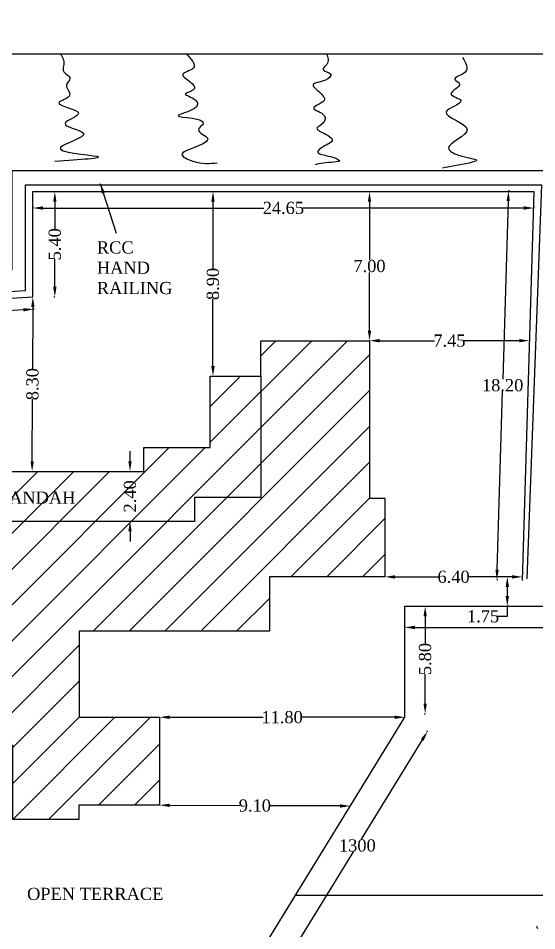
# Model space of a CAD drawing. Header units: millimetres. Extents: x 311 to 10243, y 345 to 10918.
# Drawn here: x 4246 to 6803, y 2609 to 7106 of the extents above; entities that cross this region are included whole.
import ezdxf

# ---------------------------------------------------------------- set-up
doc = ezdxf.new("R2010")
doc.units = ezdxf.units.MM
doc.header["$MEASUREMENT"] = 0
for name, color, linetype in [('DIM', 5, 'Continuous'), ('DWG.LINE', 10, 'Continuous'), ('HATCH', 2, 'Continuous'), ('TEXT', 7, 'Continuous')]:
    doc.layers.add(name, color=color, linetype=linetype)
doc.styles.get("Standard").update_dxf_attribs({"font": 'times.ttf', "height": 60})
doc.dimstyles.get("Standard").update_dxf_attribs({"dimtxt": 60, "dimasz": 50, "dimexe": 0.18, "dimexo": 0.0625, "dimgap": 0.09, "dimtad": 0, "dimtih": 1, "dimtoh": 1, "dimdec": 0, "dimzin": 0, "dimdsep": 46, "dimtxsty": 'Standard', "dimcen": 300, "dimclrd": 5, "dimclre": 5, "dimclrt": 4, "dimadec": 0, "dimazin": 0, "dimtfac": 1, "dimtdec": 0, "dimtofl": 0, "dimtmove": 0, "dimatfit": 3, "dimfxl": 0, "dimtolj": 1, "dimtzin": 0, "dimarcsym": 0})

# ---------------------------------------------------------------- blocks, each defined once
blk = doc.blocks.new('*D3')
at = {"layer": 'Defpoints', "color": 0, "ltscale": 0.2}
for p in [(6152.1, 3661.4), (6264.6, 3592.3), (5460.2, 2535.4)]:
    blk.add_point(p, dxfattribs=at)
at = {"layer": 'DIM', "color": 5, "lineweight": -2, "ltscale": 0.2}
for p, q in [((6260.3, 3594.9), (6264.7, 3592.2)), ((6238.4, 3549.7), (5937.4, 3059.9)), ((5598.8, 2508.9), (5899.8, 2998.7)), ((5568.4, 2468.9), (5572.8, 2466.2))]:
    blk.add_line(p, q, dxfattribs=at)
at = {"layer": 'DIM', "color": 5, "ltscale": 0.2}
for points in [[(6231.3, 3554.1), (6245.5, 3545.3), (6264.6, 3592.3)], [(5591.7, 2513.3), (5605.9, 2504.6), (5572.7, 2466.3)]]:
    blk.add_solid(points, dxfattribs=at)
at = {"layer": 'DIM', "color": 4, "ltscale": 0.2, "insert": (5918.6, 3029.3), "char_height": 60, "attachment_point": 5}
blk.add_mtext('\\A1;1300', dxfattribs=at)
blk = doc.blocks.new('*D4')
at = {"layer": 'Defpoints', "color": 0, "ltscale": 0.2}
for p in [(6162.7, 4208.4), (6253, 4208.4), (6162.7, 3678.8)]:
    blk.add_point(p, dxfattribs=at)
at = {"layer": 'DIM', "color": 5, "lineweight": -2, "ltscale": 0.2}
for p, q in [((6248, 4208.4), (6253.2, 4208.4)), ((6253, 4158.4), (6253, 4022.1)), ((6253, 3728.8), (6253, 3874.2)), ((6248, 3678.8), (6253.2, 3678.8))]:
    blk.add_line(p, q, dxfattribs=at)
at = {"layer": 'DIM', "color": 5, "ltscale": 0.2}
for points in [[(6244.7, 4158.4), (6261.3, 4158.4), (6253, 4208.4)], [(6244.7, 3728.8), (6261.3, 3728.8), (6253, 3678.8)]]:
    blk.add_solid(points, dxfattribs=at)
at = {"layer": 'DIM', "color": 4, "ltscale": 0.2, "insert": (6253, 3948.1), "char_height": 60, "attachment_point": 5, "rotation": 90}
blk.add_mtext('\\A1;5.80', dxfattribs=at)
blk = doc.blocks.new('*D5')
at = {"layer": 'Defpoints', "color": 0, "ltscale": 0.2}
for p in [(6152.1, 4208.4), (7814.2, 4208.4), (7814.2, 4103.9)]:
    blk.add_point(p, dxfattribs=at)
at = {"layer": 'DIM', "color": 5, "lineweight": -2, "ltscale": 0.2}
for p, q in [((6152.1, 4108.9), (6152.1, 4103.7)), ((6202.1, 4103.9), (6891.5, 4103.9)), ((7764.2, 4103.9), (7074.8, 4103.9)), ((7814.2, 4108.9), (7814.2, 4103.7))]:
    blk.add_line(p, q, dxfattribs=at)
at = {"layer": 'DIM', "color": 5, "ltscale": 0.2}
for points in [[(6202.1, 4112.2), (6202.1, 4095.5), (6152.1, 4103.9)], [(7764.2, 4112.2), (7764.2, 4095.5), (7814.2, 4103.9)]]:
    blk.add_solid(points, dxfattribs=at)
at = {"layer": 'DIM', "color": 4, "ltscale": 0.2, "insert": (6983.1, 4103.9), "char_height": 60, "attachment_point": 5}
blk.add_mtext('\\A1;16.25', dxfattribs=at)
blk = doc.blocks.new('*D6')
at = {"layer": 'Defpoints', "color": 0, "ltscale": 0.2}
for p in [(6664.1, 6255.5), (6789.2, 6251.8), (6731.4, 4334.8)]:
    blk.add_point(p, dxfattribs=at)
at = {"layer": 'DIM', "color": 5, "lineweight": -2, "ltscale": 0.2}
for p, q in [((6669.1, 6255.4), (6663.9, 6255.5)), ((6662.6, 6205.6), (6636.2, 5327.8)), ((6607.9, 4388.6), (6634.3, 5266.4)), ((6611.4, 4338.4), (6606.2, 4338.6))]:
    blk.add_line(p, q, dxfattribs=at)
at = {"layer": 'DIM', "color": 5, "ltscale": 0.2}
for points in [[(6654.3, 6205.8), (6670.9, 6205.3), (6664.1, 6255.5)], [(6599.6, 4388.8), (6616.2, 4388.3), (6606.4, 4338.6)]]:
    blk.add_solid(points, dxfattribs=at)
at = {"layer": 'DIM', "color": 4, "ltscale": 0.2, "insert": (6635.2, 5297.1), "char_height": 60, "attachment_point": 5, "rotation": 0.01}
blk.add_mtext('\\A1;18.20', dxfattribs=at)
blk = doc.blocks.new('*D7')
at = {"layer": 'Defpoints', "color": 0, "ltscale": 0.2}
for p in [(4318.2, 6251.8), (6789.2, 6251.8), (6789.2, 6171)]:
    blk.add_point(p, dxfattribs=at)
at = {"layer": 'DIM', "color": 5, "lineweight": -2, "ltscale": 0.2}
for p, q in [((4318.2, 6176), (4318.2, 6170.8)), ((4368.2, 6171), (5457.8, 6171)), ((6739.2, 6171), (5649.6, 6171)), ((6789.2, 6176), (6789.2, 6170.8))]:
    blk.add_line(p, q, dxfattribs=at)
at = {"layer": 'DIM', "color": 5, "ltscale": 0.2}
for points in [[(4368.2, 6179.4), (4368.2, 6162.7), (4318.2, 6171)], [(6739.2, 6179.4), (6739.2, 6162.7), (6789.2, 6171)]]:
    blk.add_solid(points, dxfattribs=at)
at = {"layer": 'DIM', "color": 4, "ltscale": 0.2, "insert": (5553.7, 6171), "char_height": 60, "attachment_point": 5}
blk.add_mtext('\\A1;24.65', dxfattribs=at)
blk = doc.blocks.new('*D8')
at = {"layer": 'Defpoints', "color": 0, "ltscale": 0.2}
for p in [(5978.5, 5517.2), (6767.1, 5517.2), (6767.1, 5517.2)]:
    blk.add_point(p, dxfattribs=at)
at = {"layer": 'DIM', "color": 5, "lineweight": -2, "ltscale": 0.2}
for p, q in [((5978.5, 5517.2), (5978.5, 5517.4)), ((6028.5, 5517.2), (6299.8, 5517.2)), ((6717.1, 5517.2), (6445.8, 5517.2)), ((6767.1, 5517.2), (6767.1, 5517.4))]:
    blk.add_line(p, q, dxfattribs=at)
at = {"layer": 'DIM', "color": 5, "ltscale": 0.2}
for points in [[(6028.5, 5525.5), (6028.5, 5508.9), (5978.5, 5517.2)], [(6717.1, 5525.5), (6717.1, 5508.9), (6767.1, 5517.2)]]:
    blk.add_solid(points, dxfattribs=at)
at = {"layer": 'DIM', "color": 4, "ltscale": 0.2, "insert": (6372.8, 5517.2), "char_height": 60, "attachment_point": 5}
blk.add_mtext('\\A1;7.45', dxfattribs=at)
blk = doc.blocks.new('*D9')
at = {"layer": 'Defpoints', "color": 0, "ltscale": 0.2}
for p in [(5978.5, 6251.8), (5978.5, 6251.8), (5978.5, 5517.2)]:
    blk.add_point(p, dxfattribs=at)
at = {"layer": 'DIM', "color": 5, "lineweight": -2, "ltscale": 0.2}
for p, q in [((5978.5, 6251.8), (5978.4, 6251.8)), ((5978.5, 6201.8), (5978.5, 5915.2)), ((5978.5, 5567.2), (5978.5, 5853.8)), ((5978.5, 5517.2), (5978.4, 5517.2))]:
    blk.add_line(p, q, dxfattribs=at)
at = {"layer": 'DIM', "color": 5, "ltscale": 0.2}
for points in [[(5970.2, 6201.8), (5986.9, 6201.8), (5978.5, 6251.8)], [(5970.2, 5567.2), (5986.9, 5567.2), (5978.5, 5517.2)]]:
    blk.add_solid(points, dxfattribs=at)
at = {"layer": 'DIM', "color": 4, "ltscale": 0.2, "insert": (5978.5, 5884.5), "char_height": 60, "attachment_point": 5, "rotation": 0.01}
blk.add_mtext('\\A1;7.00', dxfattribs=at)
blk = doc.blocks.new('*D10')
at = {"layer": 'Defpoints', "color": 0, "ltscale": 0.2}
for p in [(5193.3, 6251.8), (5206.5, 6251.8), (5193.3, 5341.8)]:
    blk.add_point(p, dxfattribs=at)
at = {"layer": 'DIM', "color": 5, "lineweight": -2, "ltscale": 0.2}
for p, q in [((5201.5, 6251.8), (5206.7, 6251.8)), ((5206.5, 6201.8), (5206.5, 5870.1)), ((5206.5, 5391.8), (5206.5, 5723.4)), ((5201.5, 5341.8), (5206.7, 5341.8))]:
    blk.add_line(p, q, dxfattribs=at)
at = {"layer": 'DIM', "color": 5, "ltscale": 0.2}
for points in [[(5198.2, 6201.8), (5214.9, 6201.8), (5206.5, 6251.8)], [(5198.2, 5391.8), (5214.9, 5391.8), (5206.5, 5341.8)]]:
    blk.add_solid(points, dxfattribs=at)
at = {"layer": 'DIM', "color": 4, "ltscale": 0.2, "insert": (5206.5, 5796.8), "char_height": 60, "attachment_point": 5, "rotation": 90}
blk.add_mtext('\\A1;8.90', dxfattribs=at)
blk = doc.blocks.new('*D11')
at = {"layer": 'Defpoints', "color": 0, "ltscale": 0.2}
for p in [(4797.3, 4873.1), (4797.3, 4873.1), (4797.3, 4626.9)]:
    blk.add_point(p, dxfattribs=at)
at = {"layer": 'DIM', "color": 5, "lineweight": -2, "ltscale": 0.2}
for p, q in [((4797.3, 4923.1), (4797.3, 4973.1)), ((4797.3, 4873.1), (4797.1, 4873.1)), ((4797.3, 4626.9), (4797.1, 4626.9)), ((4797.3, 4576.9), (4797.3, 4526.9))]:
    blk.add_line(p, q, dxfattribs=at)
at = {"layer": 'DIM', "color": 5, "ltscale": 0.2}
for points in [[(4788.9, 4923.1), (4805.6, 4923.1), (4797.3, 4873.1)], [(4788.9, 4576.9), (4805.6, 4576.9), (4797.3, 4626.9)]]:
    blk.add_solid(points, dxfattribs=at)
at = {"layer": 'DIM', "color": 4, "ltscale": 0.2, "insert": (4797.3, 4750), "char_height": 60, "attachment_point": 5, "rotation": 90}
blk.add_mtext('\\A1;2.40', dxfattribs=at)
blk = doc.blocks.new('*D12')
at = {"layer": 'Defpoints', "color": 0, "ltscale": 0.2}
for p in [(4318.2, 6251.8), (4426.6, 6251.8), (4318.2, 5732.6)]:
    blk.add_point(p, dxfattribs=at)
at = {"layer": 'DIM', "color": 5, "lineweight": -2, "ltscale": 0.2}
for p, q in [((4421.6, 6251.8), (4426.8, 6251.8)), ((4426.6, 6201.8), (4426.6, 6066.1)), ((4426.6, 5782.6), (4426.6, 5918.3)), ((4421.6, 5732.6), (4426.8, 5732.6))]:
    blk.add_line(p, q, dxfattribs=at)
at = {"layer": 'DIM', "color": 5, "ltscale": 0.2}
for points in [[(4418.3, 6201.8), (4434.9, 6201.8), (4426.6, 6251.8)], [(4418.3, 5782.6), (4434.9, 5782.6), (4426.6, 5732.6)]]:
    blk.add_solid(points, dxfattribs=at)
at = {"layer": 'DIM', "color": 4, "ltscale": 0.2, "insert": (4426.6, 5992.2), "char_height": 60, "attachment_point": 5, "rotation": 90}
blk.add_mtext('\\A1;5.40', dxfattribs=at)
blk = doc.blocks.new('*D13')
at = {"layer": 'Defpoints', "color": 0, "ltscale": 0.2}
for p in [(4318.2, 5732.6), (4318.2, 5732.6), (4314.5, 4873.1)]:
    blk.add_point(p, dxfattribs=at)
at = {"layer": 'DIM', "color": 5, "lineweight": -2, "ltscale": 0.2}
for p, q in [((4318.2, 5732.6), (4318, 5732.6)), ((4318, 5682.6), (4316.7, 5376.2)), ((4314.8, 4923.1), (4316.1, 5229.5)), ((4314.5, 4873.1), (4314.4, 4873.1))]:
    blk.add_line(p, q, dxfattribs=at)
at = {"layer": 'DIM', "color": 5, "ltscale": 0.2}
for points in [[(4309.7, 5682.7), (4326.3, 5682.6), (4318.2, 5732.6)], [(4306.4, 4923.1), (4323.1, 4923), (4314.5, 4873.1)]]:
    blk.add_solid(points, dxfattribs=at)
at = {"layer": 'DIM', "color": 4, "ltscale": 0.2, "insert": (4316.4, 5302.9), "char_height": 60, "attachment_point": 5, "rotation": 90}
blk.add_mtext('\\A1;8.30', dxfattribs=at)
blk = doc.blocks.new('*D15')
at = {"layer": 'Defpoints', "color": 0, "ltscale": 0.2}
for p in [(4318, 5732.6), (3263.4, 5668.9), (4321.7, 5672.2)]:
    blk.add_point(p, dxfattribs=at)
at = {"layer": 'DIM', "color": 5, "lineweight": -2, "ltscale": 0.2}
for p, q in [((4271.8, 5669.2), (3887.3, 5646)), ((4321.4, 5677.2), (4321.7, 5672)), ((3317, 5611.5), (3701.4, 5634.7)), ((3266.7, 5613.4), (3267.1, 5608.3))]:
    blk.add_line(p, q, dxfattribs=at)
at = {"layer": 'DIM', "color": 5, "ltscale": 0.2}
for points in [[(4271.3, 5677.5), (4272.3, 5660.9), (4321.7, 5672.2)], [(3316.5, 5619.8), (3317.5, 5603.1), (3267, 5608.5)]]:
    blk.add_solid(points, dxfattribs=at)
at = {"layer": 'DIM', "color": 4, "ltscale": 0.2, "insert": (3794.4, 5640.3), "char_height": 60, "attachment_point": 5}
blk.add_mtext('\\A1;10.30', dxfattribs=at)
blk = doc.blocks.new('*D37')
at = {"layer": 'Defpoints', "color": 0, "ltscale": 0.2}
for p in [(6054.4, 4353.1), (6732, 4353.1), (6732, 4353.1)]:
    blk.add_point(p, dxfattribs=at)
at = {"layer": 'DIM', "color": 5, "lineweight": -2, "ltscale": 0.2}
for p, q in [((6054.4, 4353.1), (6054.4, 4353.2)), ((6104.4, 4353.1), (6319.1, 4353.1)), ((6682, 4353.1), (6467.3, 4353.1)), ((6732, 4353.1), (6732, 4352.9))]:
    blk.add_line(p, q, dxfattribs=at)
at = {"layer": 'DIM', "color": 5, "ltscale": 0.2}
for points in [[(6104.4, 4361.4), (6104.4, 4344.7), (6054.4, 4353.1)], [(6682, 4361.4), (6682, 4344.7), (6732, 4353.1)]]:
    blk.add_solid(points, dxfattribs=at)
at = {"layer": 'DIM', "color": 4, "ltscale": 0.2, "insert": (6393.2, 4353.1), "char_height": 60, "attachment_point": 5}
blk.add_mtext('\\A1;6.40', dxfattribs=at)
blk = doc.blocks.new('*D38')
at = {"layer": 'Defpoints', "color": 0, "ltscale": 0.2}
for p in [(6732, 4352.9), (6658.2, 4208.4), (6732, 4208.4)]:
    blk.add_point(p, dxfattribs=at)
at = {"layer": 'DIM', "color": 5, "lineweight": -2, "ltscale": 0.2}
for p, q in [((6663.2, 4352.9), (6658, 4352.9)), ((6658.2, 4302.9), (6658.2, 4258.4)), ((6663.2, 4208.4), (6658, 4208.4)), ((6658.2, 4208.4), (6658.2, 4158.4)), ((6658.2, 4158.4), (6608.2, 4158.4))]:
    blk.add_line(p, q, dxfattribs=at)
at = {"layer": 'DIM', "color": 5, "ltscale": 0.2}
for points in [[(6649.9, 4302.9), (6666.5, 4302.9), (6658.2, 4352.9)], [(6649.9, 4258.4), (6666.5, 4258.4), (6658.2, 4208.4)]]:
    blk.add_solid(points, dxfattribs=at)
at = {"layer": 'DIM', "color": 4, "ltscale": 0.2, "insert": (6538.7, 4158.4), "char_height": 60, "attachment_point": 5, "rotation": 0.01}
blk.add_mtext('\\A1;1.75', dxfattribs=at)
blk = doc.blocks.new('*D39')
at = {"layer": 'Defpoints', "color": 0, "ltscale": 0.2}
for p in [(4942.9, 3661.4), (4942.9, 3661.4), (6152.1, 3661.4)]:
    blk.add_point(p, dxfattribs=at)
at = {"layer": 'DIM', "color": 5, "lineweight": -2, "ltscale": 0.2}
for p, q in [((4942.9, 3661.4), (4942.9, 3661.6)), ((4992.9, 3661.4), (5454.5, 3661.4)), ((6102.1, 3661.4), (5640.5, 3661.4)), ((6152.1, 3661.4), (6152.1, 3661.6))]:
    blk.add_line(p, q, dxfattribs=at)
at = {"layer": 'DIM', "color": 5, "ltscale": 0.2}
for points in [[(4992.9, 3669.8), (4992.9, 3653.1), (4942.9, 3661.4)], [(6102.1, 3669.8), (6102.1, 3653.1), (6152.1, 3661.4)]]:
    blk.add_solid(points, dxfattribs=at)
at = {"layer": 'DIM', "color": 4, "ltscale": 0.2, "insert": (5547.5, 3661.4), "char_height": 60, "attachment_point": 5}
blk.add_mtext('\\A1;11.80', dxfattribs=at)
blk = doc.blocks.new('*D40')
at = {"layer": 'Defpoints', "color": 0, "ltscale": 0.2}
for p in [(4942.9, 3227.7), (5883.3, 3224), (5883.3, 3224)]:
    blk.add_point(p, dxfattribs=at)
at = {"layer": 'DIM', "color": 5, "lineweight": -2, "ltscale": 0.2}
for p, q in [((4942.9, 3227.7), (4942.9, 3227.9)), ((4992.9, 3227.5), (5338.8, 3226.1)), ((5833.3, 3224.2), (5487.4, 3225.6)), ((5883.3, 3224), (5883.3, 3224.2))]:
    blk.add_line(p, q, dxfattribs=at)
at = {"layer": 'DIM', "color": 5, "ltscale": 0.2}
for points in [[(4993, 3235.8), (4992.9, 3219.2), (4942.9, 3227.7)], [(5833.3, 3232.5), (5833.3, 3215.9), (5883.3, 3224)]]:
    blk.add_solid(points, dxfattribs=at)
at = {"layer": 'DIM', "color": 4, "ltscale": 0.2, "insert": (5413.1, 3225.9), "char_height": 60, "attachment_point": 5}
blk.add_mtext('\\A1;9.10', dxfattribs=at)

msp = doc.modelspace()

# ---------------------------------------------------------------- hatches: boundary and pattern name
at = {"layer": 'HATCH', "ltscale": 0.2}
h = msp.add_hatch(dxfattribs=at)
h.set_pattern_fill('ANSI31', color=256, scale=1000, style=0)
h.paths.add_polyline_path([(3614.4, 3632.4), (3324, 3632.4), (3324, 2722.2), (2616.5, 2722.2), (2314.7, 2722.2), (2314.7, 2180.7), (3098.9, 2180.7), (3098.9, 2016.8), (3484.5, 2016.8), (3484.5, 2594.4), (3858.1, 2594.4), (3858.1, 3522.5), (4218.8, 3522.5), (4218.8, 3158), (4545.2, 3158), (4545.2, 3227.7), (4942.9, 3227.7), (4942.9, 3661.7), (4546.3, 3661.7), (4546.3, 4085.7), (5484.8, 4085.7), (5484.8, 4353.1), (6054.4, 4353.1), (6054.4, 4741.5), (5978.5, 4741.5), (5978.5, 5517.2), (5442.4, 5517.2), (5442.4, 5341.8), (5442.4, 4743.9), (5116, 4743.9), (5116, 4626.9), (3832.3, 4626.9), (3830.5, 4604.4), (3824.4, 4585.4), (3809.3, 4560.9), (3794, 4533.3), (3777, 4511.2), (3754.9, 4495.1), (3732, 4478), (3703.4, 4457), (3677, 4442.1), (3648.2, 4432.1), (3614.4, 4427.2)])
h.paths.add_polyline_path([(3558.7, 4659.9), (3528.8, 4634.3), (3489.8, 4608.6), (3451.9, 4596.8), (3404.4, 4592), (3361.4, 4599), (3361.4, 3879.1), (3092, 3879.1), (3092, 2963.4), (2616.5, 2963.4), (2616.5, 2722.2), (3324, 2722.2), (3324, 3632.4), (3614.4, 3632.4), (3614.4, 4427.2), (3648.2, 4432.1), (3677, 4442.1), (3703.4, 4457), (3732, 4478), (3754.9, 4495.1), (3777, 4511.2), (3794, 4533.3), (3809.3, 4560.9), (3824.4, 4585.4), (3830.5, 4604.4), (3832.3, 4626.9), (5116, 4626.9), (5116, 4743.9), (5442.4, 4743.9), (5442.4, 5341.8), (5193.3, 5341.8), (5193.3, 4991), (4864.8, 4991), (4864.8, 4873.1), (3607.7, 4873.1), (3609.4, 4813.1), (3604.1, 4748.6), (3586.4, 4699.4)], flags=17)
h.paths.add_polyline_path([(3154.8, 5141.8), (2965.2, 4825.8), (3361.4, 4599), (3404.4, 4592), (3451.9, 4596.8), (3489.8, 4608.6), (3528.8, 4634.3), (3558.7, 4659.9), (3586.4, 4699.4), (3604.1, 4748.6), (3609.4, 4813.1), (3607.7, 4873.1)], flags=0)
h.paths.add_polyline_path([(3607.7, 4873.1), (3813, 4873.1), (3075, 5313.2), (3067.3, 5248.3), (3057.6, 5178.3), (3025.6, 5088.3), (2979.1, 5015.4), (2926.7, 4962.1), (2860.8, 4919.5), (2799.8, 4895.3), (2746.5, 4867), (3361.4, 4507.4), (3361.4, 4599), (2965.2, 4825.8), (3154.8, 5141.8)], flags=16)

# ---------------------------------------------------------------- linework, layer by layer
at = {"layer": 'DWG.LINE', "ltscale": 0.2}
for points in [[(7195.9, 7506), (6893.7, 6353.8), (4215.1, 6353.8), (4215.1, 5863.9), (3263.4, 5863.9)], [(3263.4, 6931.6), (7045.3, 6931.6)], [(3263.4, 5701.2), (4281.7, 5764.7), (4281.7, 6285), (6826.4, 6285), (6754, 4343.7)], [(3263.4, 5668.9), (4318.2, 5732.6), (4318.2, 6251.8), (6789.2, 6251.8), (6731.4, 4334.8)], [(3607.7, 4873.1), (4864.8, 4873.1), (4864.8, 4991), (5193.3, 4991), (5193.3, 5341.8), (5442.4, 5341.8), (5442.4, 5517.2), (5978.5, 5517.2), (5978.5, 4741.5), (6054.4, 4741.5), (6054.4, 4353.1), (5484.8, 4353.1), (5484.8, 4085.7), (4546.3, 4085.7), (4546.3, 3661.7), (4942.9, 3661.7), (4942.9, 3227.7), (4545.2, 3227.7), (4545.2, 3158), (4218.8, 3158), (4218.8, 3522.5), (3858.1, 3522.5), (3858.1, 2594.4)], [(5442.4, 5341.8), (5442.4, 4743.9), (5116, 4743.9), (5116, 4626.9), (3832.3, 4626.9)], [(3565.5, 876), (3646.9, 932.8), (3704.4, 968.8), (3839.5, 1098.4), (3877, 1131.8), (3927.8, 1181.2), (3961.2, 1203.9), (3989.3, 1232), (4030.9, 1275.1), (4100.4, 1349.9), (4140.6, 1402.2), (4166, 1420.9), (4166, 1424.9), (4220.8, 1505.1), (4262.3, 1550.5), (4291.8, 1585.6), (4344, 1684.5), (4365.3, 1689.8), (5460.2, 2535.4), (6152.1, 3661.4), (6152.1, 4208.4), (7814.2, 4208.4), (7814.2, 2782.7), (5612.1, 2782.7)]]:
    msp.add_lwpolyline(points, dxfattribs=at)
at = {"layer": 'HATCH', "ltscale": 0.2}
msp.add_lwpolyline([(6802.3, 2631.8), (6807.1, 2619.8)], dxfattribs=at)
for points in [[(4454.2, 6931.6), (4470.9, 6878.7), (4467.9, 6848.4), (4501.3, 6809), (4484.6, 6777.2), (4499.7, 6728.7), (4446.7, 6689.3), (4543.7, 6637.8), (4477, 6587.8), (4568, 6539.4), (4454.2, 6469.7), (4633.2, 6425.8), (4427, 6400)], [(5074.5, 6931.6), (5109.4, 6860.5), (5057.8, 6830.2), (5103.3, 6784.8), (5115.5, 6760.5), (5071.5, 6733.3), (5118.5, 6704.5), (5130.6, 6683.3), (5035.1, 6625.7), (5157.9, 6586.3), (5135.2, 6557.5), (5179.2, 6515.1), (5127.6, 6474.2), (5053.3, 6433.3), (5107.9, 6401.5), (5227.7, 6393.9)], [(5766.9, 6931.6), (5767.6, 6878.3), (5749.2, 6853.1), (5788.2, 6831.3), (5760.7, 6801.5), (5699.9, 6778.6), (5743.5, 6730.4), (5757.2, 6707.5), (5703.3, 6664), (5756.1, 6625), (5752.6, 6592.7), (5719.3, 6564.1), (5761.8, 6535.4), (5795.1, 6505.6), (5749.2, 6472.4), (5723.9, 6449.5), (5785.9, 6424.3), (5830.6, 6404.8), (5749.2, 6392.2), (5711.3, 6384.2)], [(6437.7, 6913.8), (6449.2, 6839.3), (6399.9, 6803.8), (6422.8, 6783.2), (6380.4, 6733.9), (6428.5, 6700.7), (6394.1, 6670.9), (6356.3, 6644.5), (6460.7, 6557.4), (6368.9, 6465.5), (6418.2, 6431.1), (6506.6, 6407), (6397.6, 6378.4), (6337.9, 6368.1)]]:
    msp.add_spline(points, degree=3, dxfattribs=at)

# ---------------------------------------------------------------- texts
at = {"layer": 'TEXT', "ltscale": 0.2, "char_height": 60, "attachment_point": 1}
for s, insert, width in [('RCC HAND\\PRAILING', (4633.9, 6006.8), 0.49), ('VERANDAH', (4019.7, 4773.7), 2.953), ('OPEN TERRACE', (4289.7, 2820.9), 731.49)]:
    msp.add_mtext(s, dxfattribs=dict(at, insert=insert, width=width))

# ---------------------------------------------------------------- dimensions: what is measured, and where the dimension line sits
at = {"layer": 'DIM', "ltscale": 0.2}
for p1, p2, distance, text, picture, middle in [((4318.2, 6251.8), (6789.2, 6251.8), -80.7, '24.65', '*D7', (5553.7, 6171)), ((3263.4, 5668.9), (4318, 5732.6), -60.5, '10.30', '*D15', (3794.4, 5640.3)), ((5978.5, 5517.2), (6767.1, 5517.2), 0, '7.45', '*D8', (6372.8, 5517.2)), ((6054.4, 4353.1), (6732, 4353.1), 0, '6.40', '*D37', (6393.2, 4353.1)), ((6152.1, 4208.4), (7814.2, 4208.4), -104.5, '16.25', '*D5', (6983.1, 4103.9)), ((6152.1, 3661.4), (4942.9, 3661.4), 0, '11.80', '*D39', (5547.5, 3661.4)), ((5460.2, 2535.4), (6152.1, 3661.4), -132, '1300', '*D3', (5918.6, 3029.3)), ((4942.9, 3227.7), (5883.3, 3224), 0, '9.10', '*D40', (5413.1, 3225.9))]:
    dim = msp.add_aligned_dim(p1=p1, p2=p2, distance=distance, text=text, dimstyle='Standard', dxfattribs=at)
    dim.commit()
    dim.dimension.update_dxf_attribs({"geometry": picture, "text_midpoint": middle})
for p1, p2, distance, text, picture, middle, turn in [((4318.2, 5732.6), (4318.2, 6251.8), -108.4, '5.40', '*D12', (4426.6, 5992.2), 90), ((5193.3, 5341.8), (5193.3, 6251.8), -13.3, '8.90', '*D10', (5206.5, 5796.8), 90), ((5978.5, 5517.2), (5978.5, 6251.8), 0, '7.00', '*D9', (5978.5, 5884.5), 0.01), ((6731.4, 4334.8), (6789.2, 6251.8), 125.1, '18.20', '*D6', (6635.2, 5297.1), 0.01), ((4314.5, 4873.1), (4318.2, 5732.6), 0, '8.30', '*D13', (4316.4, 5302.9), 90), ((4797.3, 4626.9), (4797.3, 4873.1), 0, '2.40', '*D11', (4797.3, 4750), 90), ((6732, 4352.9), (6732, 4208.4), -73.8, '1.75', '*D38', (6538.7, 4158.4), 0.01)]:
    dim = msp.add_aligned_dim(p1=p1, p2=p2, distance=distance, text=text, dimstyle='Standard', dxfattribs=at)
    dim.commit()
    dim.dimension.update_dxf_attribs({"geometry": picture, "text_midpoint": middle, "text_rotation": turn})
dim = msp.add_linear_dim(base=(6253, 4208.4), p1=(6162.7, 3678.8), p2=(6162.7, 4208.4), angle=90, text='5.80', dimstyle='Standard', dxfattribs=at)
dim.commit()
dim.dimension.update_dxf_attribs({"geometry": '*D4', "text_midpoint": (6253, 3948.1), "dimtype": 161, "text_rotation": 90})

# ---------------------------------------------------------------- leaders
msp.add_leader([(4650.8, 6292.4), (4728.4, 6047.5)], dimstyle='Standard', override={"dimgap": 0.09, "dimtad": 0}, dxfattribs=at)

doc.saveas('drawing.dxf')
